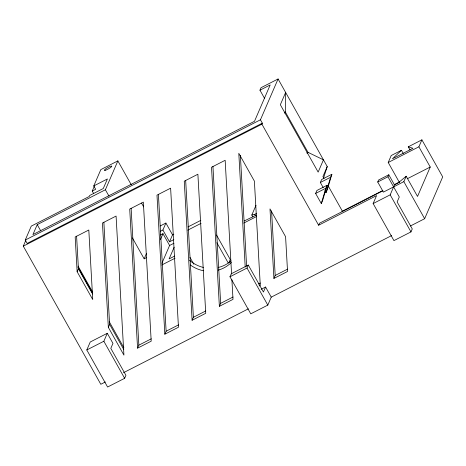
<?xml version="1.0" encoding="UTF-8"?>
<svg xmlns="http://www.w3.org/2000/svg" width="466" height="466" viewBox="0 0 466 466"><rect width="100%" height="100%" fill="white"/><g stroke="black" fill="none" stroke-linecap="round" stroke-linejoin="round"><path stroke-width="0.7" d="M285.309 111.904L285.641 92.454L280.34 104.734L318.15 172.111L323.451 159.832L307.997 152.33L285.309 111.904L284.749 113.197M321.295 203.555L325.851 188.217L327.138 185.235L316.915 190.46L315.622 193.448L321.295 203.555L322.589 200.566L327.138 185.235M324.959 190.71L326.025 192.604L330.58 177.266L331.868 174.284L321.645 179.509L320.352 182.497L323.188 187.553M331.868 174.284L327.313 189.615L326.025 192.604M323.684 177.622L327.231 166.572L278.08 78.975L261.036 87.69L259.958 90.183L264.554 98.367M278.08 78.975L260.447 119.791L262.341 123.164L27.139 243.421L25.246 240.054L31.269 226.115L89.216 196.489L89.647 195.493L103.283 188.52L107.407 178.961L93.771 185.934L95.664 189.307L92.256 191.048L93.678 193.582M105.345 381.969L100.813 384.287L23.3 246.159L25.88 240.188M131.296 184.821L117.869 160.892L105.398 189.761L37.228 224.624L32.923 234.579L254.494 121.288L270.187 84.952L259.958 90.183M93.771 185.934L100.825 169.607L117.869 160.892M92.256 191.048L94.231 186.476M77.14 271.742L75.177 236.978L88.808 230.006L92.734 299.539L77.14 271.742L78.428 268.76L76.587 236.163M86.804 349.966L90.241 342.003L107.285 333.283L112.958 343.395L110.809 348.37L125.931 375.322L124.643 378.31L107.599 387.025L86.804 349.966L103.848 341.252L107.285 333.283M108.333 327.33L102.444 223.033L116.081 216.067L123.927 355.127L108.333 327.33L109.621 324.348L103.86 222.224M132.42 237.916L144.157 258.828L146.446 253.516M162.896 230.012L165.908 223.045L172.525 234.835L169.513 241.802L162.896 230.012L160.339 231.322M160.403 239.664L162.984 233.687L169.601 245.477L161.859 263.401M174.168 247.201L169.106 258.915L174.686 256.067M137.563 348.154L129.717 209.094L143.347 202.122L151.2 341.182L137.563 348.154L138.856 345.166L131.127 208.279M164.836 334.209L156.984 195.149L170.62 188.177L178.466 327.237L164.836 334.209L166.123 331.221L158.399 194.334M23.3 246.159L261.909 124.16L262.341 123.164M192.103 320.264L184.256 181.204L197.887 174.232L205.739 313.298L192.103 320.264L193.396 317.282L185.666 180.394M228.806 262.836L230.245 259.515L216.486 235.004M252.852 216.929L251.797 215.047L255.991 205.343M229.971 276.763L231.258 273.775L248.302 265.061L263.43 292.013L265.579 287.033L271.247 297.139L267.81 305.108L250.766 313.822L229.971 276.763L247.015 268.049L248.302 265.061M231.905 279.798L233.006 299.353L219.375 306.325L220.663 303.337L212.939 166.449M307.443 153.611L307.997 152.33L306.721 152.982M273.915 278.435L269.989 208.908L285.588 236.699L287.545 271.468L273.915 278.435L275.202 275.453L271.567 210.987M327.231 166.572L322.932 176.527L323.992 178.408M261.909 124.16L318.627 225.224L319.49 223.231L382.959 190.78M410.4 225.993L424.643 218.711L442.7 176.899L421.905 139.841L418.893 146.807L430.24 167.026L417.53 196.442L406.189 176.23L403.847 181.653L383.396 192.109L377.722 182.002L378.584 180.01L388.807 174.785L394.481 184.891L390.182 194.846L373.138 203.56L393.933 240.619L410.977 231.905L412.264 228.917L397.143 201.964L399.292 196.99L387.945 176.771L388.807 174.785M399.56 182.707L388.213 162.494L391.224 155.528L401.453 150.297L403.224 153.46M373.138 203.56L376.575 195.598L318.627 225.224M401.453 150.297L392.483 158.76L412.934 148.304L408.268 146.813L421.905 139.841M406.189 176.23L397.888 183.15L394.481 184.891M25.246 240.054L260.447 119.791M160.153 225.987L165.908 223.045M160.426 234.998L162.984 233.687M172.525 234.835L173.806 234.177M187.961 226.942L200.823 220.366M187.769 230.146L201.085 223.336M169.513 241.802L173.853 239.588M169.601 245.477L173.935 243.264M144.157 258.828L146.714 257.517M251.797 215.047L254.756 214.348L256.673 213.37M256.3 215.111L244.184 220.995M320.352 182.497L330.58 177.266M161.638 265.061L175.059 258.199M243.73 223.086L256.626 216.492M315.622 193.448L325.851 188.217M388.213 162.494L418.893 146.807M377.722 182.002L387.945 176.771M341.887 211.424L382.557 190.629M394.178 184.687L399.345 182.043M407.226 178.787L430.24 167.026M138.856 345.166L151.252 338.829M166.123 331.221L178.519 324.884M193.396 317.282L205.791 310.944M220.663 303.337L233.058 296.999M258.467 284.01L260.331 283.054M275.202 275.453L287.598 269.115M259.038 286.042L260.278 285.408L254.389 181.111L238.796 153.32L245.215 267.03M261.158 289.293L265.579 287.033M123.467 372.707L248.378 308.836M271.247 297.139L391.632 235.586M408.268 146.813L410.039 149.97M403.847 181.653L424.643 218.711M390.182 194.846L410.977 231.905M328.221 185.946L342.673 211.698M254.756 214.348L255.455 215.601M247.015 268.049L267.81 305.108M216.882 242.757L228.171 262.871M189.965 257.331L193.844 264.245M141.542 203.083L143.662 206.863M105.398 189.761L108.957 196.099M78.061 266.127L92.623 292.071M109.312 321.814L123.869 347.752M77.962 267.181L92.402 292.91M78.428 268.76L92.606 294.023M109.621 324.348L123.799 349.611M103.848 341.252L124.643 378.31M37.228 224.624L40.734 230.88M240.369 155.405L246.625 266.22M231.579 274.002L225.16 160.292L211.523 167.265L219.375 306.325M231.142 260.902A31.373 30.15 23.4 0 1 218.216 267.496M203.392 267.455A31.373 30.15 23.4 0 1 189.551 260.319M231.427 262.422A31.373 30.15 23.4 0 1 218.228 270.146M203.444 270.734A31.373 30.15 23.4 0 1 190.402 265.02M105.77 170.142A4.316 0.74 -29.3 0 0 111.805 166.321A4.316 0.74 -29.3 0 0 106.592 168.249A4.316 0.74 -29.3 0 0 105.77 170.142"/></g></svg>
